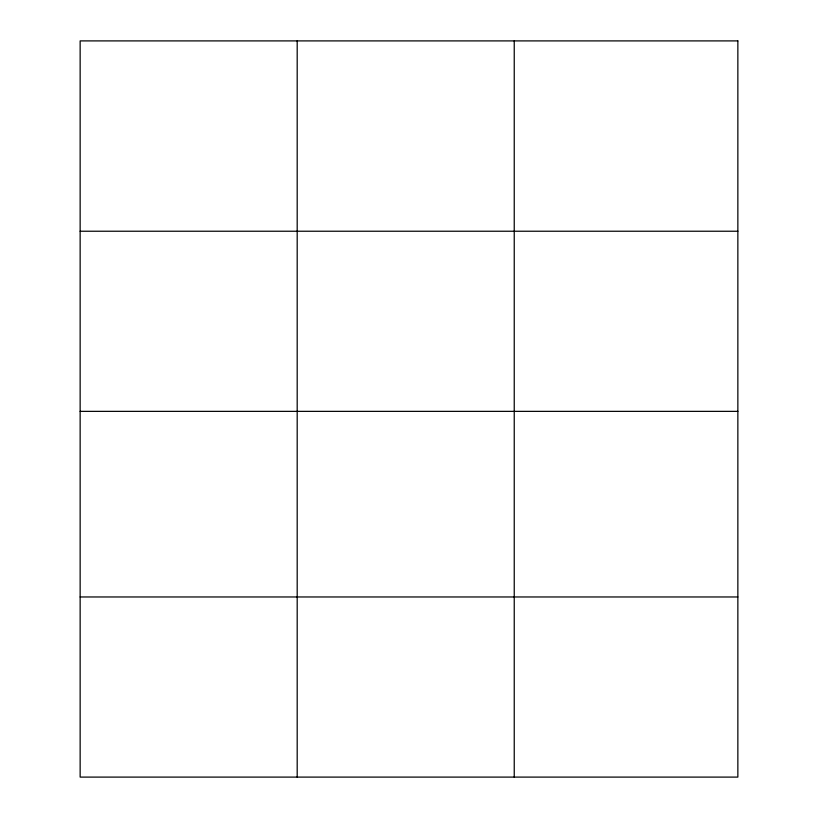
<?xml version="1.0" encoding="UTF-8"?>
<svg xmlns="http://www.w3.org/2000/svg" width="818" height="818" viewBox="0 0 818 818"><rect width="100%" height="100%" fill="white"/><g stroke="black" fill="none" stroke-linecap="round" stroke-linejoin="round"><path stroke-width="1.23" d="M80.144 231.228L737.856 231.228M80.144 411.362L737.856 411.362M80.144 596.966L737.856 596.966M514.236 40.9L514.236 777.1M297.19 40.9L297.19 777.1M737.856 40.9L80.144 40.9L80.144 777.1L737.856 777.1L737.856 40.9"/></g></svg>
